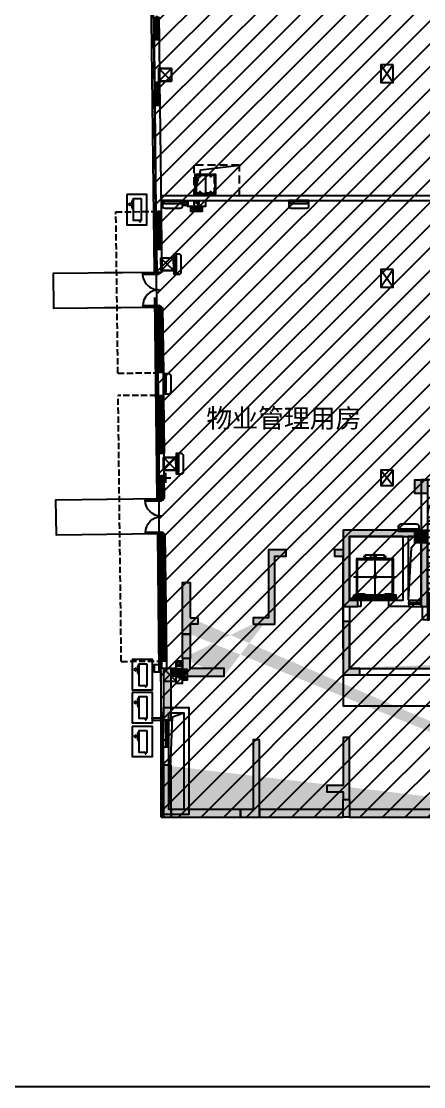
# Model space of a CAD drawing. Header units: millimetres. Extents: x -248992 to 1906102, y -24098 to 332602.
# Drawn here: x 736495 to 752419, y -24098 to 18071 of the extents above; entities that cross this region are included whole.
import ezdxf
from ezdxf.enums import TextEntityAlignment as Align

# ---------------------------------------------------------------- set-up
doc = ezdxf.new("R2010")
doc.units = ezdxf.units.MM
doc.header["$LTSCALE"] = 100
for name, pattern in [('A6-21#-X-1F$0$HIDDEN2', [4.7625, 3.175, -1.5875]), ('A6-21#-X-1F$0$X31-1F$0$X31-1F$0$X31-1F$0$DASH', [0.35, 0.25, -0.1]), ('A6-DK-JSJ-B1F$0$HIDDEN2', [4.7625, 3.175, -1.5875]), ('X-CORE-BF$0$HIDDEN2', [4.7625, 3.175, -1.5875]), ('X-CORE-BF$0$XG-14CORE-SF$0$X1-CORE-SF$0$HIDDEN2', [4.7625, 3.175, -1.5875])]:
    doc.linetypes.add(name, pattern=pattern)
for name, color, linetype in [('-ACO-TTLB', 153, 'Continuous'), ('18#-W-B1F$0$S-WALL-S', 4, 'Continuous'), ('18#-WTC-B1F$0$S-HATCH-X', 251, 'Continuous'), ('18#-WTC-B1F$0$S-WALL-S', 4, 'Continuous'), ('A-CONC', 30, 'Continuous'), ('A-HATCH', 251, 'Continuous'), ('A-ROOM-IDEN', 31, 'Continuous'), ('A6-21#-X-1F$0$-ACO-TTLB', 153, 'Continuous'), ('A6-21#-X-1F$0$A-DETL-HEAT', 33, 'Continuous'), ('A6-21#-X-1F$0$A-DRAIN', 152, 'Continuous'), ('A6-21#-X-1F$0$A-EQPM', 202, 'Continuous'), ('A6-21#-X-1F$0$A-HOLE-FLOR', 242, 'Continuous'), ('A6-21#-X-1F$0$A-LOWER', 131, 'A6-21#-X-1F$0$HIDDEN2'), ('A6-21#-X-1F$0$A-SECT', 150, 'Continuous'), ('A6-21#-X-1F$0$A-SILL', 135, 'Continuous'), ('A6-21#-X-1F$0$A-STAIR', 142, 'Continuous'), ('A6-21#-X-1F$0$A-WALL', 2, 'Continuous'), ('A6-21#-X-1F$0$A-WIND', 126, 'Continuous'), ('A6-21#-X-1F$0$X-BF-15$0$A-WALL', 2, 'Continuous'), ('A6-21#-X-1F$0$X23-BF$0$A-HATCH', 251, 'Continuous'), ('A6-21#-X-1F$0$X31-1F$0$X31-1F$0$X31-1F$0$A-BALC', 201, 'Continuous'), ('A6-21#-X-1F$0$XU-CORE-1F$0$A-DOOR', 190, 'Continuous'), ('A6-21#-X-1F$0$金属铝板', 17, 'Continuous'), ('A6-DK-BG-B1F$0$G-CODT-BLDG', 102, 'Continuous'), ('A6-DK-JSJ-B1F$0$A-DRAIN', 152, 'Continuous'), ('A6-DK-JSJ-B1F$0$A-HOLE-FLOR', 242, 'Continuous'), ('A6-DK-JSJ-B1F$0$A-LOWER', 131, 'A6-DK-JSJ-B1F$0$HIDDEN2'), ('A6-DK-JSJ-B1F$0$G-CODT-BLDG', 102, 'Continuous'), ('A6-DK-JSJ-B1F$0$X23-BF$0$A-HATCH', 251, 'Continuous'), ('A6-DK-renfang-B1F$0$G-CODT-BLDG', 102, 'Continuous'), ('A6-W-B1$0$S-WALL-S', 4, 'Continuous'), ('TP-DK-1(xhs)$0$P-J-DIM-L', 70, 'Continuous'), ('TP-DK-1(xhs)$0$P-X-L', 240, 'Continuous'), ('TP-DK-1(xhs)$0$P-X-M', 2, 'Continuous'), ('TP-DK-1(xhs)$0$P-X-X', 1, 'Continuous'), ('X-BF-18$0$A-ROOF', 140, 'Continuous'), ('X-BF-18$0$A-WALL', 2, 'Continuous'), ('X-BF-18$0$xref(dwg引用图层)', 7, 'Continuous'), ('X-CORE-BF$0$A-HOLE-FLOR', 242, 'Continuous'), ('X-CORE-BF$0$A-INDEX', 134, 'Continuous'), ('X-CORE-BF$0$A-RAIL', 55, 'Continuous'), ('X-CORE-BF$0$A-STAIR', 142, 'Continuous'), ('X-CORE-BF$0$A-WALL', 2, 'Continuous'), ('X-CORE-BF$0$XU-CORE-28F-1F$0$A-STAIR', 142, 'Continuous'), ('X-CORE-BF$0$XU-CORE-SF$0$A-EVTR', 193, 'Continuous'), ('X-CORE-BF$0$XU-CORE-SF$0$XU-CORE-SF$0$A-DOOR', 190, 'Continuous'), ('X-CORE-BF$0$XU-CORE-SF$0$XU-CORE-SF$0$A-SILL', 135, 'Continuous'), ('X-CORE-BF$0$XU-CORE-SF$0$XU-CORE-SF$0$A-STAIR', 142, 'Continuous'), ('X-CORE-BF$0$XU-CORE-SF$0$XU-CORE-SF$0$A-WIND', 126, 'Continuous'), ('xref(dwg引用图层)', 7, 'Continuous')]:
    doc.layers.add(name, color=color, linetype=linetype)
doc.layers.add('A6-W-B1$0$S-EDIT', color=241, linetype='Continuous', plot=False)
doc.layers.add('X-CORE-BF$0$XG-14CORE-SF$0$X1-CORE-SF$0$-ACO-PLTW', color=220, linetype='X-CORE-BF$0$XG-14CORE-SF$0$X1-CORE-SF$0$HIDDEN2', plot=False)
doc.layers.add('yichutu', color=7, linetype='Continuous', true_color=0xffffff, plot=False)
doc.styles.add('华文细黑', font='STXIHEI.TTF')

# ---------------------------------------------------------------- blocks, each defined once
blk = doc.blocks.new('X-CORE-BF$0$XU-CORE-SF$0$A-EVTR-a')
for p, q in [((-430, 1700), (-430, 1750)), ((-380, 1725), (-430, 1725)), ((0, 1825), (0, 0)), ((380, 1725), (430, 1725)), ((430, 1700), (430, 1750)), ((844, 915), (-844, 915)), ((550, 0), (-550, 0))]:
    blk.add_line(p, q)
for points in [[(-380, 1775), (380, 1775), (380, 1675), (-380, 1675)], [(844, 190), (844, 130), (-844, 130), (-844, 190)], [(844, 100), (844, 40), (-844, 40), (-844, 100)]]:
    blk.add_lwpolyline(points, close=True)
for points in [[(-731, 190), (-731, 1625), (731, 1625), (731, 190)], [(-700, 245), (-700, 1595), (700, 1595), (700, 245)], [(-400, 245), (-700, 245)], [(-400, 190), (-400, 245)], [(700, 245), (400, 245)], [(400, 245), (400, 190)]]:
    blk.add_lwpolyline(points)
blk.add_circle((0, 1725), 60)
blk.add_ellipse((0, 915), major_axis=(-60.1, 0), ratio=0.918919, start_param=-1.570796, end_param=4.712389)
blk = doc.blocks.new('*U236')
for p, q in [((-25, 0), (-25, 490)), ((25, 0), (25, 490))]:
    blk.add_line(p, q)
for points in [[(25, 490), (-25, 490), (-25, 440), (25, 440)], [(25, 490), (-25, 490), (-25, 440), (25, 440)], [(22, 487), (-22, 487), (-22, 443), (22, 443)], [(22, 487), (-22, 487), (-22, 443), (22, 443)], [(16, 395), (13, 395), (13, 399), (-16, 445), (-16, 450), (-13, 450), (-13, 446), (16, 400), (16, 395)], [(25, 0), (-25, 0), (-25, 50), (25, 50)], [(25, 0), (-25, 0), (-25, 50), (25, 50)], [(22, 3), (-22, 3), (-22, 47), (22, 47)], [(22, 3), (-22, 3), (-22, 47), (22, 47)], [(16, 295), (13, 295), (13, 299), (-16, 345), (-16, 350), (-13, 350), (-13, 346), (16, 300), (16, 295)], [(16, 195), (13, 195), (13, 199), (-16, 245), (-16, 250), (-13, 250), (-13, 246), (16, 200), (16, 195)], [(16, 95), (13, 95), (13, 99), (-16, 145), (-16, 150), (-13, 150), (-13, 146), (16, 100), (16, 95)]]:
    blk.add_lwpolyline(points, close=True)
blk = doc.blocks.new('*U237')
at = {"color": 0, "linetype": 'ByBlock', "lineweight": -2}
for points in [[(-85, 1035), (-85, 35), (-50, 35), (-50, 1035)], [(-1100, 35), (-1050, 35), (-1050, -35), (-1100, -35)], [(-50, 35), (0, 35), (0, -35), (-50, -35)]]:
    blk.add_lwpolyline(points, close=True, dxfattribs=at)
blk.add_arc((-50, 35), 1000, 90, 180, dxfattribs=at)
blk = doc.blocks.new('*U234')
blk.add_line((0, 1146), (0, 0))
at = {"const_width": 20}
blk.add_lwpolyline([(-103, 1092), (0, 1146), (103, 1092)], dxfattribs=at)
at = {"const_width": 45}
blk.add_lwpolyline([(-6, -22, 1), (6, 22, 1)], format="xyb", close=True, dxfattribs=at)
blk = doc.blocks.new('*U235')
blk.add_lwpolyline([(0, 0), (0, 3158), (1425, 3158), (1425, 1402)])
at = {"const_width": 20}
blk.add_lwpolyline([(1528, 1456), (1425, 1402), (1322, 1456)], dxfattribs=at)
at = {"const_width": 45}
blk.add_lwpolyline([(-6, -22, 1), (6, 22, 1)], format="xyb", close=True, dxfattribs=at)
blk = doc.blocks.new('X-CORE-BF')
at = {"layer": 'X-CORE-BF$0$A-HOLE-FLOR'}
blk.add_lwpolyline([(10090, 11610), (9693, 11157), (9580, 9100)], dxfattribs=at)
at = {"layer": 'X-CORE-BF$0$A-INDEX'}
for points in [[(12940, 11208), (12380, 11068), (12371, 10942), (12332, 11097), (12322, 10971), (11690, 10813)], [(12329, 11055), (11690, 10896)], [(12374, 10984), (12940, 11126)]]:
    blk.add_lwpolyline(points, dxfattribs=at)
at = {"layer": 'X-CORE-BF$0$A-RAIL'}
for points in [[(11765, 10914), (11765, 12435), (11515, 12435), (11515, 9655), (11765, 9655), (11765, 10832)], [(11715, 10819), (11715, 9705), (11565, 9705), (11565, 12385), (11715, 12385), (11715, 10902)]]:
    blk.add_lwpolyline(points, dxfattribs=at)
at = {"layer": 'X-CORE-BF$0$A-STAIR'}
blk.add_lwpolyline([(11590, 12360), (11590, 9730), (11690, 9730), (11690, 12360)], close=True, dxfattribs=at)
at = {"layer": 'X-CORE-BF$0$A-STAIR', "linetype": 'X-CORE-BF$0$HIDDEN2'}
for centre, radius, start, end in [((11540, 12410), 1200, 89.7585, 182.388), ((11740, 12410), 1200, 357.612, 90.2415), ((11590, 9760), 1250, 180, 270), ((11740, 9680), 1200, 270, 1.6924)]:
    blk.add_arc(centre, radius, start, end, dxfattribs=at)
at = {"layer": 'X-CORE-BF$0$A-WALL'}
for p, q in [((12940, 13610), (10340, 13610)), ((10340, 13610), (10340, 8410)), ((12940, 8410), (12940, 13610)), ((9380, 11610), (7260, 11610)), ((7260, 11610), (7260, 9100)), ((9380, 9100), (9380, 11610)), ((10090, 11610), (9580, 11610)), ((9580, 11610), (9580, 9100)), ((10090, 9100), (10090, 11610)), ((13190, 10890), (13190, 8310)), ((7260, 9100), (7710, 9100)), ((7710, 9100), (7710, 8850)), ((8810, 8850), (8810, 9100)), ((8810, 9100), (9380, 9100)), ((9580, 9100), (9600, 9100)), ((9600, 9100), (9600, 8850)), ((10090, 8850), (10090, 9100)), ((10090, 9100), (10090, 9100)), ((7710, 8850), (7583, 8850)), ((9600, 8850), (8810, 8850)), ((10140, 8850), (10090, 8850)), ((10140, 8310), (10140, 8850)), ((13190, 8510), (13190, 8510)), ((13190, 8510), (13190, 8310)), ((10340, 8310), (10140, 8310)), ((10340, 8410), (10340, 8410)), ((10340, 8410), (10340, 8310)), ((11440, 8310), (11440, 8410)), ((11440, 8410), (12940, 8410)), ((11660, 8310), (11440, 8310)), ((11780, 8310), (11660, 8310)), ((11660, 8310), (11660, 8310)), ((13190, 8310), (11780, 8310)), ((11780, 8310), (11780, 8310))]:
    blk.add_line(p, q, dxfattribs=at)
for points in [[(13190, 10890), (13190, 13860), (10090, 13860), (10090, 11610)], [(7010, 9100), (7010, 10790)]]:
    blk.add_lwpolyline(points, dxfattribs=at)
at = {"layer": 'X-CORE-BF$0$XG-14CORE-SF$0$X1-CORE-SF$0$-ACO-PLTW'}
blk.add_lwpolyline([(11740, 12410), (11540, 12410), (11540, 9680), (11740, 9680)], close=True, dxfattribs=at)
at = {"layer": 'X-CORE-BF$0$XU-CORE-28F-1F$0$A-STAIR'}
for p, q in [((11715, 11580), (11690, 11580)), ((12940, 11580), (11765, 11580)), ((11715, 11320), (11690, 11320)), ((11715, 11060), (11690, 11060)), ((12940, 11320), (11765, 11320)), ((12329, 11060), (11765, 11060)), ((12380, 11060), (12341, 11060)), ((12940, 11030), (12557, 11030)), ((11715, 10770), (11690, 10770)), ((12940, 10770), (11765, 10770)), ((11715, 10510), (11690, 10510)), ((11715, 10250), (11690, 10250)), ((12940, 10510), (11765, 10510)), ((12940, 10250), (11765, 10250)), ((11715, 9990), (11690, 9990)), ((11715, 9730), (11690, 9730)), ((12940, 9990), (11765, 9990)), ((12940, 9730), (11765, 9730))]:
    blk.add_line(p, q, dxfattribs=at)
for points in [[(11515, 12360), (10340, 12360)], [(11590, 12360), (11565, 12360)], [(11690, 12360), (11715, 12360)], [(11765, 12360), (12940, 12360)], [(11515, 12100), (10340, 12100)], [(11515, 11840), (10340, 11840)], [(11590, 12100), (11565, 12100)], [(11590, 11840), (11565, 11840)], [(11690, 12100), (11715, 12100)], [(11690, 11840), (11715, 11840)], [(11765, 12100), (12940, 12100)], [(11765, 11840), (12940, 11840)], [(11515, 11580), (10340, 11580)], [(11590, 11580), (11565, 11580)], [(11515, 11320), (10340, 11320)], [(11515, 11060), (10340, 11060)], [(11590, 11320), (11565, 11320)], [(11590, 11060), (11565, 11060)], [(11515, 10800), (10340, 10800)], [(11590, 10800), (11565, 10800)], [(11515, 10540), (10340, 10540)], [(11515, 10280), (10340, 10280)], [(11590, 10540), (11565, 10540)], [(11590, 10280), (11565, 10280)], [(11515, 10020), (10340, 10020)], [(11515, 9760), (10340, 9760)], [(11590, 10020), (11565, 10020)], [(11590, 9760), (11565, 9760)]]:
    blk.add_lwpolyline(points, dxfattribs=at)
at = {"layer": 'X-CORE-BF$0$XU-CORE-SF$0$XU-CORE-SF$0$A-SILL'}
for points in [[(9600, 9100), (10090, 9100)], [(9600, 8850), (10090, 8850)]]:
    blk.add_lwpolyline(points, dxfattribs=at)
at = {"layer": 'X-CORE-BF$0$XU-CORE-SF$0$XU-CORE-SF$0$A-STAIR'}
blk.add_lwpolyline([(11440, 8310), (10340, 8310)], dxfattribs=at)
at = {"layer": 'X-CORE-BF$0$A-INDEX'}
blk.add_blockref('*U235', (10927, 9760), dxfattribs=at)
at = {"layer": 'X-CORE-BF$0$A-INDEX', "xscale": -1}
blk.add_blockref('*U234', (12352, 9730), dxfattribs=at)
at = {"layer": 'X-CORE-BF$0$XU-CORE-SF$0$A-EVTR', "xscale": -1}
blk.add_blockref('X-CORE-BF$0$XU-CORE-SF$0$A-EVTR-a', (8260, 9100), dxfattribs=at)
at = {"layer": 'X-CORE-BF$0$XU-CORE-SF$0$XU-CORE-SF$0$A-DOOR', "extrusion": (0, 0, -1), "zscale": -1}
blk.add_blockref('*U237', (-10340, 8345), dxfattribs=at)
at = {"layer": 'X-CORE-BF$0$XU-CORE-SF$0$XU-CORE-SF$0$A-WIND', "rotation": 270}
blk.add_blockref('*U236', (9600, 8973), dxfattribs=at)
blk = doc.blocks.new('X-BF-18')
at = {"layer": 'X-BF-18$0$A-ROOF', "color": 1, "linetype": 'Continuous', "ltscale": 0.5}
blk.add_lwpolyline([(100, 4640), (700, 4640), (700, 804), (100, 804)], close=True, dxfattribs=at)
blk.add_lwpolyline([(100, 810), (254, 4477), (700, 4640)], dxfattribs=at)
at = {"layer": 'X-BF-18$0$A-WALL'}
blk.add_line((7260, 8850), (7260, 6390), dxfattribs=at)
for points in [[(7010, 7191), (7010, 9100)], [(7010, 7191), (7010, 7191), (7010, 7011), (7010, 7011)], [(7010, 6778), (7010, 7011)], [(7010, 7011), (7010, 6140), (14350, 6140)], [(7260, 6390), (13190, 6390)]]:
    blk.add_lwpolyline(points, dxfattribs=at)
for points in [[(-100, 4840), (901, 4840), (901, 610), (-100, 610)], [(100, 4640), (700, 4640), (700, 810), (100, 810)]]:
    blk.add_lwpolyline(points, close=True, dxfattribs=at)
at = {"layer": 'X-BF-18$0$xref(dwg引用图层)'}
blk.add_blockref('X-CORE-BF', (0, 0), dxfattribs=at)
blk = doc.blocks.new('*U406')
at = {"layer": 'A6-21#-X-1F$0$A-DRAIN'}
blk.add_lwpolyline([(50, 50), (50, 850), (850, 850), (850, 50)], close=True, dxfattribs=at)
at = {"layer": 'A6-21#-X-1F$0$A-HOLE-FLOR'}
blk.add_lwpolyline([(0, 0), (270, 1017), (1800, 1200)], dxfattribs=at)
for points in [[(65, 835), (450, 835), (450, 65), (65, 65)], [(835, 835), (450, 835), (450, 65), (835, 65)]]:
    blk.add_lwpolyline(points, close=True, dxfattribs=at)
at = {"layer": 'A6-21#-X-1F$0$A-LOWER'}
for points in [[(0, 1200), (0, 0), (1800, 0), (1800, 1200), (0, 1200)], [(100, 100), (100, 800), (800, 800), (800, 100), (100, 100)]]:
    blk.add_lwpolyline(points, dxfattribs=at)
at = {"layer": 'A6-21#-X-1F$0$X23-BF$0$A-HATCH'}
blk.add_lwpolyline([(65, 65), (65, 835), (835, 835), (835, 65)], close=True, dxfattribs=at)
for centre in [(242, 745), (657, 745), (242, 155), (657, 155)]:
    blk.add_circle(centre, 8, dxfattribs=at)
blk = doc.blocks.new('A6-21#-X-1F$0$A-Other-Air conditioner internal unit-a1')
at = {"lineweight": -2, "ltscale": 50}
for p, q in [((350, 30), (-350, 30)), ((350, 15), (-350, 15))]:
    blk.add_line(p, q, dxfattribs=at)
blk.add_lwpolyline([(-300, 300), (300, 300, -0.414214), (400, 200), (400, 0), (-400, 0), (-400, 200, -0.414214)], format="xyb", close=True, dxfattribs=at)
blk.add_lwpolyline([(-350, 110), (350, 110), (350, 0), (-350, 0)], close=True, dxfattribs=at)
blk = doc.blocks.new('*U402')
at = {"linetype": 'ByBlock', "lineweight": -2}
for p, q in [((-3150, 135), (-1750, 135)), ((-3150, 65), (-1750, 65))]:
    blk.add_line(p, q, dxfattribs=at)
for points in [[(-3200, 135), (-3150, 135), (-3150, 65), (-3200, 65)], [(-1700, 135), (-1750, 135), (-1750, 65), (-1700, 65)]]:
    blk.add_lwpolyline(points, close=True, dxfattribs=at)
at = {"layer": 'A6-21#-X-1F$0$A-SILL'}
for p, q in [((-3200, 200), (-1700, 200)), ((-3200, 0), (-1700, 0))]:
    blk.add_line(p, q, dxfattribs=at)
blk = doc.blocks.new('*U399')
at = {"linetype": 'ByBlock', "lineweight": -2}
for p, q in [((650, 135), (1450, 135)), ((650, 65), (1450, 65))]:
    blk.add_line(p, q, dxfattribs=at)
for points in [[(600, 135), (650, 135), (650, 65), (600, 65)], [(1500, 135), (1450, 135), (1450, 65), (1500, 65)]]:
    blk.add_lwpolyline(points, close=True, dxfattribs=at)
at = {"layer": 'A6-21#-X-1F$0$A-SILL'}
for p, q in [((600, 200), (1500, 200)), ((600, 0), (1500, 0))]:
    blk.add_line(p, q, dxfattribs=at)
blk = doc.blocks.new('*U392')
at = {"linetype": 'ByBlock', "lineweight": -2}
for points in [[(-685, 1315), (-35, 1315), (-35, 1350), (-685, 1350)], [(-35, 1350), (-35, 1400), (35, 1400), (35, 1350)], [(-685, 85), (-35, 85), (-35, 50), (-685, 50)], [(-35, 0), (-35, 50), (35, 50), (35, 0)]]:
    blk.add_lwpolyline(points, close=True, dxfattribs=at)
for centre, start, end in [((-35, 1350), 180, 270), ((-35, 50), 90, 180)]:
    blk.add_arc(centre, 650, start, end, dxfattribs=at)
blk = doc.blocks.new('*U400')
at = {"linetype": 'ByBlock', "lineweight": -2}
for p, q in [((-3950, 135), (975, 135)), ((-3950, 65), (975, 65))]:
    blk.add_line(p, q, dxfattribs=at)
for points in [[(-4000, 135), (-3950, 135), (-3950, 65), (-4000, 65)], [(1025, 135), (975, 135), (975, 65), (1025, 65)]]:
    blk.add_lwpolyline(points, close=True, dxfattribs=at)
at = {"layer": 'A6-21#-X-1F$0$A-SILL'}
for p, q in [((-4000, 200), (1025, 200)), ((-4000, 0), (1025, 0))]:
    blk.add_line(p, q, dxfattribs=at)
blk = doc.blocks.new('*U394')
for p, q in [((-25, 0, 0), (-25, 1050, 0)), ((25, 0, 0), (25, 1050, 0))]:
    blk.add_line(p, q)
for points in [[(25, 1050), (-25, 1050), (-25, 1000), (25, 1000)], [(25, 1050), (-25, 1050), (-25, 1000), (25, 1000)], [(22, 1047), (-22, 1047), (-22, 1003), (22, 1003)], [(22, 1047), (-22, 1047), (-22, 1003), (22, 1003)], [(16, 895), (13, 895), (13, 899), (-16, 945), (-16, 950), (-13, 950), (-13, 946), (16, 900), (16, 895)], [(16, 795), (13, 795), (13, 799), (-16, 845), (-16, 850), (-13, 850), (-13, 846), (16, 800), (16, 795)], [(16, 695), (13, 695), (13, 699), (-16, 745), (-16, 750), (-13, 750), (-13, 746), (16, 700), (16, 695)], [(16, 595), (13, 595), (13, 599), (-16, 645), (-16, 650), (-13, 650), (-13, 646), (16, 600), (16, 595)], [(16, 495), (13, 495), (13, 499), (-16, 545), (-16, 550), (-13, 550), (-13, 546), (16, 500), (16, 495)], [(16, 395), (13, 395), (13, 399), (-16, 445), (-16, 450), (-13, 450), (-13, 446), (16, 400), (16, 395)], [(25, 0), (-25, 0), (-25, 50), (25, 50)], [(25, 0), (-25, 0), (-25, 50), (25, 50)], [(22, 3), (-22, 3), (-22, 47), (22, 47)], [(22, 3), (-22, 3), (-22, 47), (22, 47)], [(16, 295), (13, 295), (13, 299), (-16, 345), (-16, 350), (-13, 350), (-13, 346), (16, 300), (16, 295)], [(16, 195), (13, 195), (13, 199), (-16, 245), (-16, 250), (-13, 250), (-13, 246), (16, 200), (16, 195)], [(16, 95), (13, 95), (13, 99), (-16, 145), (-16, 150), (-13, 150), (-13, 146), (16, 100), (16, 95)]]:
    blk.add_lwpolyline(points, close=True)
blk = doc.blocks.new('*U395')
at = {"linetype": 'ByBlock', "lineweight": -2}
for p, q in [((-3950, 135), (-3150, 135)), ((-3950, 65), (-3150, 65))]:
    blk.add_line(p, q, dxfattribs=at)
for points in [[(-4000, 135), (-3950, 135), (-3950, 65), (-4000, 65)], [(-3100, 135), (-3150, 135), (-3150, 65), (-3100, 65)]]:
    blk.add_lwpolyline(points, close=True, dxfattribs=at)
at = {"layer": 'A6-21#-X-1F$0$A-SILL'}
for p, q in [((-4000, 200), (-3100, 200)), ((-4000, 0), (-3100, 0))]:
    blk.add_line(p, q, dxfattribs=at)
blk = doc.blocks.new('A6-21#-X-1F$0$A-Other-Air conditioner external unit')
at = {"lineweight": -2, "ltscale": 50}
for p, q in [((-70, -355), (-345, -355)), ((480, -25), (435, -25)), ((435, -25), (435, -70)), ((435, -70), (480, -70)), ((480, -70), (480, -25))]:
    blk.add_line(p, q, dxfattribs=at)
at = {"lineweight": -2}
for p, q in [((-207.5, -500), (-267.5, -420)), ((-267.5, -420), (-227.5, -430)), ((-227.5, -430), (-227.5, -370)), ((-227.5, -370), (-207.5, -400)), ((-207.5, -400), (-187.5, -370)), ((-147.5, -420), (-207.5, -500)), ((-187.5, -370), (-187.5, -430)), ((-187.5, -430), (-147.5, -420)), ((-187.5, -430), (-187.5, -430))]:
    blk.add_line(p, q, dxfattribs=at)
at = {"lineweight": -2, "ltscale": 50}
blk.add_lwpolyline([(-435, 0), (435, 0), (435, -310), (-435, -310)], close=True, dxfattribs=at)
for centre, start, end in [((-345, -310), 180, 270), ((-70, -310), 270, 0)]:
    blk.add_arc(centre, 45, start, end, dxfattribs=at)
blk = doc.blocks.new('A6-21#-X-1F')
at = {"layer": 'A6-21#-X-1F$0$-ACO-TTLB'}
for p, q in [((-369, 22981), (-168, 22984)), ((-358, 22081), (-157, 22084))]:
    blk.add_line(p, q, dxfattribs=at)
at = {"layer": 'A6-21#-X-1F$0$A-DETL-HEAT'}
blk.add_line((-200, 509), (-100, 509), dxfattribs=at)
for points in [[(-458, 22084), (-590, 33180)], [(-351, 13114), (-446, 21073)], [(-200, 509), (-200, 6290), (-270, 6290), (-334, 11715)]]:
    blk.add_lwpolyline(points, dxfattribs=at)
at = {"layer": 'A6-21#-X-1F$0$A-SECT'}
for points in [[(-1562, 25153), (-1562, 23953), (-762, 23953), (-762, 25153)], [(-1339, 6745), (-1339, 5545), (-539, 5545), (-539, 6745)], [(-1339, 5442), (-1339, 4242), (-539, 4242), (-539, 5442)], [(-1339, 4100), (-1339, 2900), (-539, 2900), (-539, 4100)]]:
    blk.add_lwpolyline(points, close=True, dxfattribs=at)
at = {"layer": 'A6-21#-X-1F$0$A-SILL'}
for p, q in [((-96, 4339), (104, 4341)), ((104, 4341), (-46, 4339)), ((104, 4341), (-46, 4339))]:
    blk.add_line(p, q, dxfattribs=at)
at = {"layer": 'A6-21#-X-1F$0$A-STAIR'}
for p, q in [((-2457, 22060), (-357, 22081)), ((-441, 20684), (-2440, 20660)), ((-2361, 13090), (-261, 13112)), ((-345, 11714), (-2345, 11691))]:
    blk.add_line(p, q, dxfattribs=at)
for points in [[(-442, 20684), (-4442, 20636), (-4459, 22039), (-358, 22081)], [(-345, 11714), (-4345, 11667), (-4361, 13070), (-261, 13112)]]:
    blk.add_lwpolyline(points, dxfattribs=at)
at = {"layer": 'A6-21#-X-1F$0$A-WALL'}
for p, q in [((-448, 29579), (-467, 31279)), ((-248, 29581), (-267, 31281)), ((-389, 24481), (-437, 28679)), ((-189, 24483), (-237, 28681)), ((-193, 25110), (16340, 25110, 0)), ((-191, 24910), (16340, 24910, 0)), ((-357, 22081), (-368, 22981)), ((-157, 22083), (-168, 22984)), ((-299, 17197), (-310, 18097)), ((-99, 17199), (-110, 18099)), ((-272, 14012), (-279, 14912)), ((-72, 14014), (-79, 14914)), ((-170, 6390), (-173, 6688)), ((30, 6390), (-170, 6390)), ((30, 6390), (27, 6691))]:
    blk.add_line(p, q, dxfattribs=at)
at = {"layer": 'A6-21#-X-1F$0$A-WIND'}
for p, q in [((-468, 31279), (-263, 31281)), ((-448, 29579), (-248, 29581)), ((-437, 28679), (-237, 28681)), ((-389, 24481), (-189, 24483)), ((-340, 20681), (-140, 20684)), ((-339, 20681), (-310, 18097)), ((-139, 20684), (-110, 18099)), ((-274, 20632), (-245, 18097)), ((-204, 20633), (-175, 18098)), ((-110, 18099), (-310, 18097)), ((-299, 17197), (-99, 17199)), ((-299, 17197), (-279, 14912)), ((-234, 17198), (-215, 14912)), ((-164, 17198), (-145, 14913)), ((-99, 17199), (-79, 14914)), ((-173, 6688), (27, 6691)), ((-100, 3289), (-96, 4339)), ((-96, 4339), (104, 4341)), ((100, 3291), (102, 4341)), ((-100, 3289), (100, 3291))]:
    blk.add_line(p, q, dxfattribs=at)
blk.add_lwpolyline([(-274, 20682), (-274, 20632), (-204, 20633), (-204, 20683)], close=True, dxfattribs=at)
for points in [[(-279, 14912), (-79, 14914)], [(-272, 14012), (-72, 14014)], [(-261, 13112), (-61, 13114)], [(-233, 11712), (-33, 11714)]]:
    blk.add_lwpolyline(points, dxfattribs=at)
at = {"layer": 'A6-21#-X-1F$0$X-BF-15$0$A-WALL'}
blk.add_line((-418, 31266), (-418, 31266), dxfattribs=at)
at = {"layer": 'A6-21#-X-1F$0$X31-1F$0$X31-1F$0$X31-1F$0$A-BALC', "linetype": 'A6-21#-X-1F$0$X31-1F$0$X31-1F$0$X31-1F$0$DASH', "ltscale": 10}
for p, q in [((-1987, 24462), (-489, 24480)), ((-1908, 18078), (-1987, 24462)), ((-1908, 18078), (-410, 18096)), ((-399, 17196), (-1900, 17190)), ((-1774, 6670), (-1900, 17190)), ((-1774, 6670), (-273, 6686))]:
    blk.add_line(p, q, dxfattribs=at)
at = {"layer": 'A6-21#-X-1F$0$金属铝板'}
for points in [[(-272, 6538), (-472, 6536), (-469, 6255), (-269, 6257)], [(-246, 4337), (-546, 4333), (-547, 4433), (-247, 4437)]]:
    blk.add_lwpolyline(points, dxfattribs=at)
at = {"layer": 'A6-21#-X-1F$0$A-EQPM', "rotation": 270}
for p in [(-986, 24552), (-763, 6143), (-763, 4840), (-763, 3498)]:
    blk.add_blockref('A6-21#-X-1F$0$A-Other-Air conditioner external unit', p, dxfattribs=at)
at = {"layer": 'A6-21#-X-1F$0$A-EQPM', "xscale": -1}
for p, rotation in [((252, 24910), 180), ((5252, 24910), 180), ((298, 22393), 270), ((-104, 17658), 270), ((393, 14493), 270)]:
    blk.add_blockref('A6-21#-X-1F$0$A-Other-Air conditioner internal unit-a1', p, dxfattribs=dict(at, rotation=rotation))
at = {"layer": 'A6-21#-X-1F$0$A-EQPM'}
blk.add_blockref('A6-21#-X-1F$0$A-Other-Air conditioner internal unit-a1', (9601, 11810), dxfattribs=at)
at = {"layer": 'A6-21#-X-1F$0$A-LOWER'}
blk.add_blockref('*U406', (1102, 25110), dxfattribs=at)
at = {"layer": 'A6-21#-X-1F$0$A-WIND', "rotation": 90.68421474330546}
for name, p in [('*U399', (-260, 30682)), ('*U399', (-230, 28082)), ('*U402', (-206, 26183)), ('*U395', (-109, 17114)), ('*U400', (-21, 10689))]:
    blk.add_blockref(name, p, dxfattribs=at)
at = {"layer": 'A6-21#-X-1F$0$A-WIND'}
blk.add_blockref('*U394', (20, 3290), dxfattribs=at)
at = {"layer": 'A6-21#-X-1F$0$XU-CORE-1F$0$A-DOOR', "rotation": 0.6842147433054718}
blk.add_blockref('*U392', (-239, 20683), dxfattribs=at)
at = {"layer": 'A6-21#-X-1F$0$XU-CORE-1F$0$A-DOOR', "xscale": -1.000000000000028, "rotation": 180.6842147433055}
blk.add_blockref('*U392', (-150, 13113), dxfattribs=at)
blk = doc.blocks.new('18#-W-B1F', base_point=(-68204, -144150))
at = {"layer": '18#-W-B1F$0$S-WALL-S', "color": 0, "linetype": 'ByBlock'}
for points in [[(-57864, -130290), (-57864, -130840), (-58364, -130840), (-58364, -130290)], [(-57864, -132290), (-57864, -132790), (-58364, -132790), (-58364, -132290)], [(-64764, -136000), (-63904, -136000), (-63904, -133310), (-63454, -133310), (-63454, -133060), (-64154, -133060), (-64154, -135750), (-64764, -135750)], [(-67254, -135750), (-66954, -135750), (-66954, -136000), (-67254, -136000), (-67254, -136400), (-67554, -136400), (-67554, -134350), (-67254, -134350)], [(-60544, -137760), (-60944, -137760), (-60944, -135900), (-61194, -135900), (-61194, -138010), (-60544, -138010)], [(-67554, -136400), (-67254, -136400), (-67254, -137360), (-67554, -137360)], [(-67554, -137360), (-67554, -138060), (-65904, -138060), (-65904, -137760), (-67254, -137760), (-67254, -137360)], [(-68304, -137760), (-68304, -139810), (-68004, -139810), (-68004, -137760)], [(-68004, -137760), (-67554, -137760), (-67554, -138060), (-68004, -138060)], [(-65264, -143640), (-64514, -143640), (-64514, -140590), (-64764, -140590), (-64764, -143340), (-65264, -143340)], [(-60944, -142940), (-60944, -140490), (-61194, -140490), (-61194, -142390), (-61844, -142390), (-61844, -142640), (-61194, -142640), (-61194, -142940)], [(-68004, -143640), (-68004, -141590), (-68304, -141590), (-68304, -143640)], [(-61194, -142940), (-60944, -142940), (-60944, -143640), (-61194, -143640)], [(-65264, -143340), (-68004, -143340), (-68004, -143640), (-65264, -143640)], [(-64514, -143640), (-61194, -143640), (-61194, -143340), (-64514, -143340)], [(-55264, -143340), (-60944, -143340), (-60944, -143640), (-55264, -143640)]]:
    blk.add_lwpolyline(points, close=True, dxfattribs=at)
for points in [[(-58364, -132290), (-61194, -132290), (-61194, -133060), (-61544, -133060), (-61544, -133310), (-61194, -133310), (-61194, -135300), (-60621, -135300), (-60621, -135050), (-60944, -135050), (-60944, -132540), (-58364, -132540), (-58364, -132290)], [(-58114, -132790), (-58114, -135300), (-57864, -135300), (-57864, -132790), (-58114, -132790)]]:
    blk.add_lwpolyline(points, dxfattribs=at)
blk = doc.blocks.new('18#-WTC-B1F', base_point=(-68204, -144150))
at = {"layer": '18#-WTC-B1F$0$S-HATCH-X'}
h = blk.add_hatch(color=256, dxfattribs=at)
h.dxf.hatch_style = 1
h.paths.add_polyline_path([(-57864, -130290), (-58364, -130290), (-58364, -130840), (-57864, -130840)])
h = blk.add_hatch(color=256, dxfattribs=at)
h.dxf.hatch_style = 1
h.paths.add_polyline_path([(-28004, -137760), (-28454, -137760), (-28454, -138060), (-28004, -138060)], flags=16)
edge = h.paths.add_edge_path(flags=16)
edge.add_line((-45304, -137760), (-45304, -138010))
edge.add_line((-45304, -138010), (-47354, -138010))
edge.add_line((-47354, -138010), (-47354, -137360))
edge.add_line((-47354, -137360), (-47104, -137360))
edge.add_line((-35464, -137710), (-35064, -137710))
edge.add_line((-35064, -137710), (-35064, -135900))
edge = h.paths.add_edge_path(flags=16)
edge.add_line((-35064, -135900), (-34814, -135900))
edge.add_line((-34814, -135900), (-34814, -137960))
edge.add_line((-34814, -137960), (-35464, -137960))
edge.add_line((-35464, -137960), (-35464, -137710))
edge.add_line((-31244, -136000), (-32104, -136000))
edge.add_line((-32104, -136000), (-32104, -133310))
edge.add_line((-32104, -133310), (-32554, -133310))
edge.add_line((-32554, -133310), (-32554, -133060))
edge = h.paths.add_edge_path(flags=16)
edge.add_line((-30104, -138060), (-30104, -137760))
edge.add_line((-30104, -137760), (-28754, -137760))
edge.add_line((-28754, -137760), (-28754, -137360))
edge.add_line((-28754, -137360), (-28454, -137360))
h.paths.add_polyline_path([(-27704, -137760), (-27704, -139810), (-28004, -139810), (-28004, -137760)], flags=16)
edge = h.paths.add_edge_path(flags=16)
edge.add_line((-31494, -140590), (-31244, -140590))
edge = h.paths.add_edge_path(flags=16)
edge.add_line((-31244, -140590), (-31244, -143340))
h.paths.add_polyline_path([(-28754, -135750), (-29054, -135750), (-29054, -136000), (-28754, -136000), (-28754, -136400), (-28454, -136400), (-28454, -134350), (-28754, -134350)], flags=16)
edge = h.paths.add_edge_path(flags=16)
edge.add_line((-35387, -135050), (-35064, -135050))
edge.add_line((-35064, -135050), (-35064, -132540))
edge.add_line((-35064, -132540), (-37894, -132540))
edge.add_line((-37894, -132540), (-37894, -135300))
edge = h.paths.add_edge_path(flags=16)
edge.add_line((-37894, -135300), (-38144, -135300))
edge.add_line((-38144, -135300), (-38144, -130540))
edge.add_line((-38144, -130540), (-40744, -130540))
edge.add_line((-40744, -130540), (-40744, -133310))
edge = h.paths.add_edge_path(flags=16)
edge.add_line((-48654, -138010), (-48654, -137360))
edge.add_line((-48654, -137360), (-48904, -137360))
edge.add_line((-60544, -137710), (-60944, -137710))
edge.add_line((-60944, -137710), (-60944, -135900))
edge.add_line((-60944, -135900), (-61194, -135900))
edge.add_line((-61194, -135900), (-61194, -137960))
edge.add_line((-61194, -137960), (-60544, -137960))
edge.add_line((-60544, -137960), (-60544, -137710))
edge = h.paths.add_edge_path()
edge.add_line((-27904, -134715), (-27554, -134715))
edge.add_line((-27554, -134715), (-27554, -136815))
edge.add_line((-27554, -136815), (-26754, -136815))
edge.add_line((-26754, -136815), (-26754, -141940))
edge.add_line((-52254, -136000), (-51444, -136000))
edge.add_line((-51444, -136000), (-51444, -135750))
edge.add_line((-51444, -135750), (-52004, -135750))
edge.add_line((-52004, -135750), (-52004, -133060))
h = blk.add_hatch(color=256, dxfattribs=at)
h.dxf.hatch_style = 1
h.paths.add_polyline_path([(-60944, -132540), (-58364, -132540), (-58364, -132290), (-61194, -132290), (-61194, -133060), (-61544, -133060), (-61544, -133310), (-61194, -133310), (-61194, -135300), (-60621, -135300), (-60621, -135050), (-60944, -135050)])
h = blk.add_hatch(color=256, dxfattribs=at)
h.dxf.hatch_style = 1
h.paths.add_polyline_path([(-57864, -132290), (-58364, -132290), (-58364, -132790), (-57864, -132790)])
h = blk.add_hatch(color=256, dxfattribs=at)
h.dxf.hatch_style = 1
h.paths.add_polyline_path([(-57864, -132790), (-58114, -132790), (-58114, -135300), (-57864, -135300)])
h = blk.add_hatch(color=256, dxfattribs=at)
h.dxf.hatch_style = 1
edge = h.paths.add_edge_path(flags=16)
edge.add_arc((-48004, -144150), 100, 50, 130)
edge = h.paths.add_edge_path(flags=16)
edge.add_arc((-48004, -144150), 100, 230, 310)
edge.add_arc((-48004, -144150), 100, 320, 400)
edge.add_line((-48104, -144150), (-47904, -144150))
edge.add_line((-48004, -144250), (-48004, -144050))
h.paths.add_polyline_path([(-55014, -143340), (-51694, -143340), (-51694, -143640), (-55014, -143640)], flags=16)
h.paths.add_polyline_path([(-55264, -143340), (-60944, -143340), (-60944, -143640), (-55264, -143640)], flags=16)
edge = h.paths.add_edge_path(flags=16)
edge.add_line((-48654, -138010), (-48654, -137360))
edge.add_line((-48654, -137360), (-48904, -137360))
edge.add_line((-60544, -137710), (-60944, -137710))
edge.add_line((-60944, -137710), (-60944, -135900))
edge.add_line((-60944, -135900), (-61194, -135900))
edge.add_line((-61194, -135900), (-61194, -137960))
edge.add_line((-61194, -137960), (-60544, -137960))
edge.add_line((-60544, -137960), (-60544, -137710))
edge = h.paths.add_edge_path(flags=16)
edge.add_line((-64764, -136000), (-63904, -136000))
edge.add_line((-63904, -136000), (-63904, -133310))
edge.add_line((-63904, -133310), (-63454, -133310))
edge.add_line((-63454, -133310), (-63454, -133060))
edge.add_line((-63454, -133060), (-64154, -133060))
edge.add_line((-64154, -133060), (-64154, -135750))
edge = h.paths.add_edge_path(flags=16)
edge.add_line((-64154, -135750), (-64764, -135750))
edge.add_line((-64764, -135750), (-64764, -136000))
edge.add_line((-67554, -137360), (-67554, -138060))
edge.add_line((-67554, -138060), (-65904, -138060))
edge = h.paths.add_edge_path(flags=16)
edge.add_line((-65904, -138060), (-65904, -137760))
edge.add_line((-65904, -137760), (-67254, -137760))
edge.add_line((-67254, -137760), (-67254, -137360))
edge.add_line((-67254, -137360), (-67554, -137360))
edge = h.paths.add_edge_path(flags=16)
edge.add_line((-55014, -140490), (-55264, -140490))
edge.add_line((-55264, -140490), (-55264, -142940))
edge.add_line((-55264, -142940), (-55014, -142940))
edge.add_line((-55014, -142940), (-55014, -142640))
edge.add_line((-55014, -142640), (-54364, -142640))
edge.add_line((-54364, -142640), (-54364, -142390))
edge = h.paths.add_edge_path(flags=16)
edge.add_line((-61194, -142640), (-61194, -142940))
edge = h.paths.add_edge_path(flags=16)
edge.add_line((-64514, -140590), (-64764, -140590))
edge = h.paths.add_edge_path(flags=16)
edge.add_line((-64764, -140590), (-64764, -143340))
edge = h.paths.add_edge_path(flags=16)
edge.add_line((-64764, -143340), (-65264, -143340))
edge = h.paths.add_edge_path(flags=16)
edge.add_line((-65264, -143340), (-65264, -143640))
edge = h.paths.add_edge_path()
edge.add_arc((-48004, -144150), 100, 230, 310)
edge.add_arc((-48004, -144150), 100, 320, 400)
edge.add_line((-48104, -144150), (-47904, -144150))
edge.add_line((-48004, -144250), (-48004, -144050))
edge.add_line((-67254, -135750), (-66954, -135750))
edge.add_line((-66954, -135750), (-66954, -136000))
edge.add_line((-66954, -136000), (-67254, -136000))
edge.add_line((-67254, -136000), (-67254, -136400))
h = blk.add_hatch(color=256, dxfattribs=at)
h.dxf.hatch_style = 1
h.paths.add_polyline_path([(-63904, -133310), (-63454, -133310), (-63454, -133060), (-64154, -133060), (-64154, -135750), (-64764, -135750), (-64764, -136000), (-63904, -136000)])
h = blk.add_hatch(color=256, dxfattribs=at)
h.dxf.hatch_style = 1
h.paths.add_polyline_path([(-67254, -134350), (-67554, -134350), (-67554, -136400), (-67254, -136400), (-67254, -136000), (-66954, -136000), (-66954, -135750), (-67254, -135750)])
h = blk.add_hatch(color=256, dxfattribs=at)
h.dxf.hatch_style = 1
h.paths.add_polyline_path([(-60944, -135900), (-61194, -135900), (-61194, -138010), (-60544, -138010), (-60544, -137760), (-60944, -137760)])
h = blk.add_hatch(color=256, dxfattribs=at)
h.dxf.hatch_style = 1
h.paths.add_polyline_path([(-67254, -136400), (-67554, -136400), (-67554, -137360), (-67254, -137360)])
h = blk.add_hatch(color=256, dxfattribs=at)
h.dxf.hatch_style = 1
h.paths.add_polyline_path([(-65904, -137760), (-67254, -137760), (-67254, -137360), (-67554, -137360), (-67554, -138060), (-65904, -138060)])
h = blk.add_hatch(color=256, dxfattribs=at)
h.dxf.hatch_style = 1
h.paths.add_polyline_path([(-68004, -137760), (-68304, -137760), (-68304, -139810), (-68004, -139810), (-68004, -138060), (-68004, -138060)])
h = blk.add_hatch(color=256, dxfattribs=at)
h.dxf.hatch_style = 1
h.paths.add_polyline_path([(-67554, -137760), (-68004, -137760), (-68004, -138060), (-67554, -138060)])
h = blk.add_hatch(color=256, dxfattribs=at)
h.dxf.hatch_style = 1
h.paths.add_polyline_path([(-55014, -143340), (-51694, -143340), (-51694, -143640), (-55014, -143640)], flags=16)
h.paths.add_polyline_path([(-55264, -143340), (-60944, -143340), (-60944, -143640), (-55264, -143640)], flags=16)
edge = h.paths.add_edge_path()
edge.add_line((-68304, -141590), (-68304, -143640))
edge.add_line((-68304, -143640), (-68004, -143640))
edge.add_line((-50944, -143640), (-50944, -143340))
edge.add_line((-50944, -143340), (-51444, -143340))
edge.add_line((-51444, -143340), (-51444, -140590))
edge.add_line((-51444, -140590), (-51694, -140590))
edge.add_line((-51694, -140590), (-51694, -143640))
edge.add_line((-51694, -143640), (-50944, -143640))
edge = h.paths.add_edge_path(flags=16)
edge.add_line((-55014, -140490), (-55264, -140490))
edge.add_line((-55264, -140490), (-55264, -142940))
edge.add_line((-55264, -142940), (-55014, -142940))
edge.add_line((-55014, -142940), (-55014, -142640))
edge.add_line((-55014, -142640), (-54364, -142640))
edge.add_line((-54364, -142640), (-54364, -142390))
edge = h.paths.add_edge_path(flags=16)
edge.add_line((-61194, -142640), (-61194, -142940))
edge = h.paths.add_edge_path(flags=16)
edge.add_line((-64514, -140590), (-64764, -140590))
edge = h.paths.add_edge_path(flags=16)
edge.add_line((-64764, -140590), (-64764, -143340))
edge = h.paths.add_edge_path(flags=16)
edge.add_line((-64764, -143340), (-65264, -143340))
edge = h.paths.add_edge_path(flags=16)
edge.add_line((-65264, -143340), (-65264, -143640))
h = blk.add_hatch(color=256, dxfattribs=at)
h.dxf.hatch_style = 1
h.paths.add_polyline_path([(-55014, -143340), (-51694, -143340), (-51694, -143640), (-55014, -143640)], flags=16)
h.paths.add_polyline_path([(-55264, -143340), (-60944, -143340), (-60944, -143640), (-55264, -143640)], flags=16)
edge = h.paths.add_edge_path()
edge.add_line((-65264, -143340), (-68004, -143340))
edge.add_line((-68004, -143340), (-68004, -143640))
edge.add_line((-68004, -143640), (-65264, -143640))
edge.add_line((-65264, -143640), (-65264, -143340))
edge.add_line((-45064, -143340), (-50944, -143340))
edge.add_line((-50944, -143340), (-50944, -143640))
edge = h.paths.add_edge_path(flags=16)
edge.add_line((-64764, -140590), (-64764, -143340))
edge = h.paths.add_edge_path(flags=16)
edge.add_line((-64764, -143340), (-65264, -143340))
edge = h.paths.add_edge_path(flags=16)
edge.add_line((-65264, -143340), (-65264, -143640))
h = blk.add_hatch(color=256, dxfattribs=at)
h.dxf.hatch_style = 1
h.paths.add_polyline_path([(-64514, -140590), (-64764, -140590), (-64764, -143340), (-65264, -143340), (-65264, -143640), (-64514, -143640)])
h = blk.add_hatch(color=256, dxfattribs=at)
h.dxf.hatch_style = 1
h.paths.add_polyline_path([(-60944, -140490), (-61194, -140490), (-61194, -142390), (-61844, -142390), (-61844, -142640), (-61194, -142640), (-61194, -142940), (-60944, -142940)])
h = blk.add_hatch(color=256, dxfattribs=at)
h.dxf.hatch_style = 1
h.paths.add_polyline_path([(-55264, -142940), (-55014, -142940), (-55014, -143640), (-55264, -143640)], flags=17)
h.paths.add_polyline_path([(-55014, -143340), (-51694, -143340), (-51694, -143640), (-55014, -143640)], flags=16)
h.paths.add_polyline_path([(-55264, -143340), (-60944, -143340), (-60944, -143640), (-55264, -143640)], flags=16)
edge = h.paths.add_edge_path(flags=16)
edge.add_line((-55014, -140490), (-55264, -140490))
edge.add_line((-55264, -140490), (-55264, -142940))
edge.add_line((-55264, -142940), (-55014, -142940))
edge.add_line((-55014, -142940), (-55014, -142640))
edge.add_line((-55014, -142640), (-54364, -142640))
edge.add_line((-54364, -142640), (-54364, -142390))
h = blk.add_hatch(color=256, dxfattribs=at)
h.dxf.hatch_style = 1
h.paths.add_polyline_path([(-68004, -141590), (-68304, -141590), (-68304, -143640), (-68004, -143640)])
h = blk.add_hatch(color=256, dxfattribs=at)
h.dxf.hatch_style = 1
h.paths.add_polyline_path([(-61194, -142940), (-60944, -142940), (-60944, -143640), (-61194, -143640)], flags=17)
h.paths.add_polyline_path([(-55264, -143340), (-60944, -143340), (-60944, -143640), (-55264, -143640)], flags=16)
h = blk.add_hatch(color=256, dxfattribs=at)
h.dxf.hatch_style = 1
h.paths.add_polyline_path([(-65264, -143340), (-68004, -143340), (-68004, -143640), (-65264, -143640)])
h = blk.add_hatch(color=256, dxfattribs=at)
h.dxf.hatch_style = 1
h.paths.add_polyline_path([(-64514, -143640), (-61194, -143640), (-61194, -143340), (-64514, -143340)], flags=17)
at = {"layer": '18#-WTC-B1F$0$S-WALL-S', "color": 0, "linetype": 'ByBlock'}
blk.add_blockref('18#-W-B1F', (-68204, -144150), dxfattribs=at)
blk = doc.blocks.new('BF1')
at = {"layer": 'xref(dwg引用图层)'}
blk.add_blockref('18#-WTC-B1F', (10, -13935), dxfattribs=at)
blk = doc.blocks.new('A6-DK-JSJ-B1F$0$A-ZONE')
for points in [[(-200, 0), (200, 0)], [(0, -200), (0, 200)]]:
    blk.add_lwpolyline(points)
blk = doc.blocks.new('A6-DK-JSJ-B1F$0$$0$A-ZONE')
for points in [[(-200, 0), (200, 0)], [(0, -200), (0, 200)]]:
    blk.add_lwpolyline(points)
blk = doc.blocks.new('*U422')
at = {"layer": 'A6-DK-JSJ-B1F$0$A-DRAIN'}
blk.add_lwpolyline([(50, 50), (50, 850), (850, 850), (850, 50)], close=True, dxfattribs=at)
at = {"layer": 'A6-DK-JSJ-B1F$0$A-HOLE-FLOR'}
blk.add_lwpolyline([(0, 0), (270, 1017), (1800, 1200)], dxfattribs=at)
for points in [[(65, 835), (450, 835), (450, 65), (65, 65)], [(835, 835), (450, 835), (450, 65), (835, 65)]]:
    blk.add_lwpolyline(points, close=True, dxfattribs=at)
at = {"layer": 'A6-DK-JSJ-B1F$0$A-LOWER'}
for points in [[(0, 1200), (0, 0), (1800, 0), (1800, 1200), (0, 1200)], [(100, 100), (100, 800), (800, 800), (800, 100), (100, 100)]]:
    blk.add_lwpolyline(points, dxfattribs=at)
at = {"layer": 'A6-DK-JSJ-B1F$0$X23-BF$0$A-HATCH'}
blk.add_lwpolyline([(65, 65), (65, 835), (835, 835), (835, 65)], close=True, dxfattribs=at)
for centre in [(242, 745), (657, 745), (242, 155), (657, 155)]:
    blk.add_circle(centre, 8, dxfattribs=at)
blk = doc.blocks.new('A6-DK-JSJ-B1F')
at = {"layer": 'A6-DK-JSJ-B1F$0$A-LOWER'}
blk.add_blockref('*U422', (1112, 11175), dxfattribs=at)
at = {"layer": 'A6-DK-JSJ-B1F$0$G-CODT-BLDG'}
for name in ['A6-DK-JSJ-B1F$0$A-ZONE', 'A6-DK-JSJ-B1F$0$$0$A-ZONE']:
    blk.add_blockref(name, (0, 0), dxfattribs=at)
blk = doc.blocks.new('TP-DK-1(xhs)$0$PG01.1')
at = {"color": 1}
for p, q in [((108, 187), (0, 0)), ((80, 72), (66, 58)), ((89, 72), (66, 48)), ((99, 72), (66, 39)), ((109, 72), (66, 29)), ((118, 72), (66, 20)), ((128, 72), (66, 10)), ((138, 72), (66, 0)), ((147, 72), (76, 0)), ((150, 65), (85, 0)), ((150, 56), (94, 0)), ((150, 46), (104, 0)), ((216, 0), (108, 187)), ((150, 36), (114, 0)), ((150, 27), (123, 0)), ((150, 17), (133, 0)), ((150, 8), (142, 0)), ((324, 187), (216, 0)), ((296, 72), (282, 58)), ((305, 72), (282, 48)), ((315, 72), (282, 39)), ((325, 72), (282, 29)), ((334, 72), (282, 20)), ((344, 72), (282, 10)), ((354, 72), (282, 0)), ((363, 72), (292, 0)), ((366, 65), (301, 0)), ((366, 56), (310, 0)), ((366, 46), (320, 0)), ((432, 0), (324, 187)), ((366, 36), (330, 0)), ((366, 27), (339, 0)), ((366, 17), (349, 0)), ((366, 8), (358, 0))]:
    blk.add_line(p, q, dxfattribs=at)
at = {"color": 2}
for p, q in [((0, 0), (216, 0)), ((216, 0), (432, 0))]:
    blk.add_line(p, q, dxfattribs=at)
at = {"color": 1}
for points in [[(0, 0), (436, 0), (436, 190), (0, 190)], [(66, 72), (150, 72), (150, 0), (66, 0)], [(282, 72), (366, 72), (366, 0), (282, 0)]]:
    blk.add_lwpolyline(points, close=True, dxfattribs=at)
blk = doc.blocks.new('TP-DK-1(xhs)$0$PG02.4')
blk.add_hatch(color=1).paths.add_polyline_path([(265, 48, 0.699012), (461, 120, 0.141488), (444, 179)])
at = {"color": 1}
blk.add_line((265, 48), (444, 179), dxfattribs=at)
blk.add_lwpolyline([(0, 0), (700, 0), (700, 240), (0, 240)], close=True, dxfattribs=at)
blk.add_circle((350, 120), 111, dxfattribs=at)
blk = doc.blocks.new('TP-DK-1(xhs)')
at = {"layer": 'TP-DK-1(xhs)$0$P-J-DIM-L', "color": 8, "true_color": 0x808080}
for points in [[(862, 10975), (862, 10775), (662, 10775), (662, 10975)], [(410, -7245), (610, -7245), (610, -7445), (410, -7445)]]:
    blk.add_lwpolyline(points, close=True, dxfattribs=at)
at = {"layer": 'TP-DK-1(xhs)$0$P-X-L'}
for centre in [(762, 10875), (510, -7345)]:
    blk.add_circle(centre, 55, dxfattribs=at)
at = {"layer": 'TP-DK-1(xhs)$0$P-X-M', "extrusion": (0, 0, -1), "zscale": -1}
for p, rotation in [((-993, 10735), 180), ((-650, -8013), 90)]:
    blk.add_blockref('TP-DK-1(xhs)$0$PG01.1', p, dxfattribs=dict(at, rotation=rotation))
at = {"layer": 'TP-DK-1(xhs)$0$P-X-X', "xscale": -1}
for p, rotation in [((862, 10975), 180), ((410, -8145), 270)]:
    blk.add_blockref('TP-DK-1(xhs)$0$PG02.4', p, dxfattribs=dict(at, rotation=rotation))
blk = doc.blocks.new('A6-W-B1$0$Z-1')
at = {"layer": 'A6-W-B1$0$S-EDIT'}
for p, q in [((91833, 54151), (92533, 54651)), ((91833, 54651), (92533, 54151))]:
    blk.add_line(p, q, dxfattribs=at)
at = {"layer": 'A6-W-B1$0$S-WALL-S', "color": 0, "linetype": 'ByBlock', "lineweight": -2}
blk.add_lwpolyline([(91833, 54651), (91833, 54151), (92533, 54151), (92533, 54651), (91833, 54651)], dxfattribs=at)
blk = doc.blocks.new('A6-W-B1$0$Z-3')
at = {"layer": 'A6-W-B1$0$S-EDIT'}
for p, q in [((-250, 250), (250, -250)), ((250, 250), (-250, -250))]:
    blk.add_line(p, q, dxfattribs=at)
at = {"layer": 'A6-W-B1$0$S-WALL-S', "color": 0, "linetype": 'ByBlock', "lineweight": -2}
blk.add_lwpolyline([(250, 250), (-250, 250), (-250, -250), (250, -250), (250, 250)], dxfattribs=at)
blk = doc.blocks.new('A6-W-B1$0$Z-2')
at = {"layer": 'A6-W-B1$0$S-EDIT'}
for p, q in [((72869, 44139), (73369, 43539)), ((73369, 44139), (72869, 43539))]:
    blk.add_line(p, q, dxfattribs=at)
at = {"layer": 'A6-W-B1$0$S-WALL-S', "color": 0, "linetype": 'ByBlock', "lineweight": -2}
blk.add_lwpolyline([(73369, 44139), (72869, 44139), (72869, 43539), (73369, 43539), (73369, 44139)], dxfattribs=at)
blk = doc.blocks.new('A6-W-B1', base_point=(85957, 40190))
at = {"layer": 'A6-W-B1$0$S-WALL-S'}
for name, p, rotation in [('A6-W-B1$0$Z-1', (40306, 148373), 270), ('A6-W-B1$0$Z-3', (85926, 56144), 0.6844278357203064), ('A6-W-B1$0$Z-3', (86016, 48645), 0.6844278357203065), ('A6-W-B1$0$Z-1', (40306, 140273), 270), ('A6-W-B1$0$Z-3', (86110, 40745), 0.6844278357203065)]:
    blk.add_blockref(name, p, dxfattribs=dict(at, rotation=rotation))
for name, p in [('A6-W-B1$0$Z-2', (21588, -3650)), ('A6-W-B1$0$Z-3', (86117, 32395))]:
    blk.add_blockref(name, p, dxfattribs=at)
blk = doc.blocks.new('yct-1189-841-356700-252300-300-0.0')
at = {"layer": 'yichutu', "color": 7, "true_color": 0xffffff}
blk.add_lwpolyline([(0, 0), (0, 252300), (356700, 252300), (356700, 0)], close=True, dxfattribs=at)
blk = doc.blocks.new('A6-DK-BG-B1F$0$A-ZONE')
for points in [[(-200, 0), (200, 0)], [(0, -200), (0, 200)]]:
    blk.add_lwpolyline(points)
blk = doc.blocks.new('A6-DK-BG-B1F$0$$0$A-ZONE')
for points in [[(-200, 0), (200, 0)], [(0, -200), (0, 200)]]:
    blk.add_lwpolyline(points)
blk = doc.blocks.new('A6-DK-BG-B1F')
at = {"layer": 'A6-DK-BG-B1F$0$G-CODT-BLDG'}
for name in ['A6-DK-BG-B1F$0$A-ZONE', 'A6-DK-BG-B1F$0$$0$A-ZONE']:
    blk.add_blockref(name, (0, 0), dxfattribs=at)
blk = doc.blocks.new('A6-DK-renfang-B1F$0$$0$A-ZONE')
for points in [[(-200, 0), (200, 0)], [(0, -200), (0, 200)]]:
    blk.add_lwpolyline(points)
blk = doc.blocks.new('A6-DK-renfang-B1F')
at = {"layer": 'A6-DK-renfang-B1F$0$G-CODT-BLDG'}
blk.add_blockref('A6-DK-renfang-B1F$0$$0$A-ZONE', (0, 0), dxfattribs=at)
blk = doc.blocks.new('dttc')
at = {"layer": 'A-HATCH'}
h = blk.add_hatch(dxfattribs=at)
h.set_pattern_fill('ANSI31', color=256, scale=200)
h.paths.add_polyline_path([(16050, 4150), (16050, 11950), (28050, 11950), (28050, 23850), (16900, 23850), (16900, 38075), (6629, 38075), (6629, 40275), (-730, 40275), (-140, -13441), (20110, -13425), (20110, -7795), (16148, -7795), (16148, -9025), (7020, -9025), (7020, -2075), (10100, -2075), (10100, -75), (12950, -75), (13000, 4150)])
h = blk.add_hatch(dxfattribs=at)
h.set_pattern_fill('ANSI31', color=256, scale=200)
h.paths.add_polyline_path([(7020, -2075), (7020, -9025), (16148, -9025), (16148, -7795), (20110, -7795), (20114, -13425), (40510, -13425), (40510, -11725), (41460, -11725), (41460, -7545), (39760, -7555), (39760, -4135), (36360, -4135), (36360, -2845), (33400, -2845), (33400, -2075), (30320, -2075), (30320, -75), (27220, -75), (27220, -2845), (24210, -2845), (24210, -4250), (16210, -4250), (16210, -2845), (13200, -2845), (13200, -75), (10100, -75), (10100, -2075)])
for points in [[(12950, -75), (10100, -75), (10100, -2075), (7020, -2075), (7020, -9025), (16148, -9025), (16148, -7795), (20110, -7795), (20110, -13425), (-140, -13441), (-730, 40275), (6629, 40275), (6629, 38075), (16900, 38075), (16900, 23850), (28050, 23850), (28050, 11950)], [(13200, -75), (10100, -75), (10100, -2075), (7020, -2075), (7020, -9025), (16148, -9025)]]:
    blk.add_lwpolyline(points, dxfattribs=at)

msp = doc.modelspace()

# ---------------------------------------------------------------- linework, layer by layer
at = {"layer": '-ACO-TTLB'}
msp.add_lwpolyline([(749476.9, -2305), (751596.9, -2305), (751596.9, -4855), (749476.9, -4855)], close=True, dxfattribs=at)
at = {"layer": 'A-CONC'}
for points in [[(741932.6, 16201.3), (742432.5, 16207.3), (742438.5, 15707.3), (741938.5, 15701.3)], [(742022.1, 8701.8), (742522.1, 8707.8), (742528.1, 8207.9), (742028.1, 8201.9)], [(742116.5, 802), (742616.5, 808), (742622.4, 308), (742122.5, 302)]]:
    msp.add_lwpolyline(points, close=True, dxfattribs=at)

# ---------------------------------------------------------------- block references
at = {"layer": '-ACO-TTLB'}
for name in ['BF1', 'dttc']:
    msp.add_blockref(name, (742216.9, 0), dxfattribs=at)
at = {"layer": 'xref(dwg引用图层)'}
for name, p in [('A6-W-B1', (742216.9, 0)), ('A6-DK-JSJ-B1F', (742216.9, 0)), ('TP-DK-1(xhs)', (742216.9, 0)), ('A6-DK-BG-B1F', (742216.9, 0)), ('A6-DK-renfang-B1F', (742216.9, 0)), ('A6-21#-X-1F', (742226.9, -13935)), ('X-BF-18', (742226.9, -13935))]:
    msp.add_blockref(name, p, dxfattribs=at)
at = {"layer": 'yichutu', "rotation": 90}
msp.add_blockref('yct-1189-841-356700-252300-300-0.0', (961206.7, -24097.9), dxfattribs=at)

# ---------------------------------------------------------------- texts
at = {"layer": 'A-ROOM-IDEN', "style": '华文细黑'}
msp.add_text('物业管理用房', height=750, dxfattribs=at).set_placement((746886.8, 1984.4), align=Align.CENTER)

doc.saveas('drawing.dxf')
